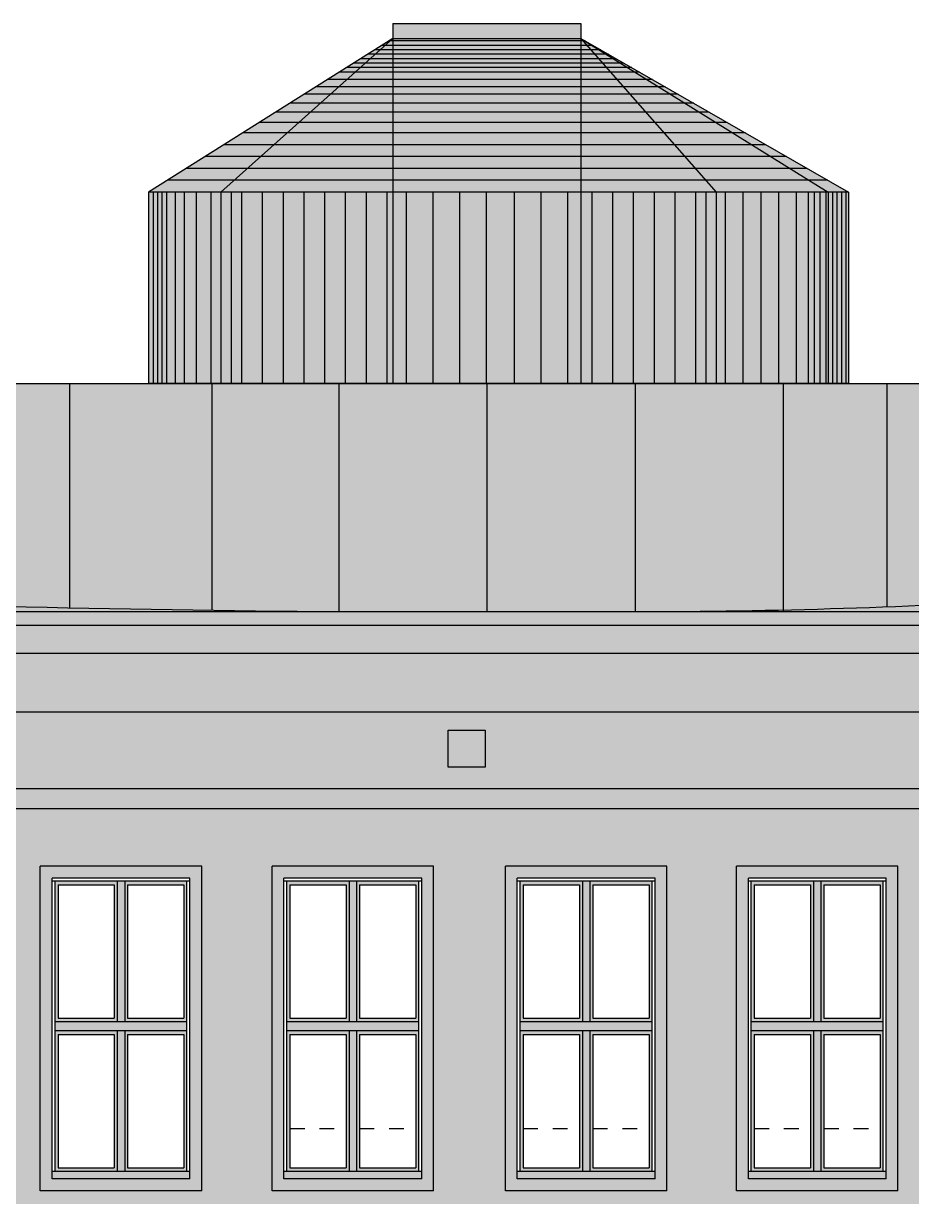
# Model space of a CAD drawing. Header units: metres. Extents: x -123.5 to -48.1, y 232.6 to 267.
# Drawn here: x -104.23 to -98.23, y 259.07 to 266.99 of the extents above; entities that cross this region are included whole.
import ezdxf

# ---------------------------------------------------------------- set-up
doc = ezdxf.new("R2010")
doc.units = ezdxf.units.M
doc.header["$LTSCALE"] = 0.01
doc.linetypes.add('AUSGEZOGEN', pattern=[0])
doc.linetypes.add('GESTRICHELT', pattern=[9, 6, -3])
for name, color, linetype in [('A_ANSICHT', 1, 'Continuous'), ('A_Fensterrahmen', 1, 'Continuous'), ('A_Schraff_Dach', 17, 'Continuous'), ('A_Schraff_Fassade_OG', 41, 'Continuous'), ('A_Schraff_Fensterrahmen', 255, 'Continuous'), ('A_Schraff_Sims', 17, 'Continuous'), ('A_Schraff_Sternwarte', 254, 'Continuous'), ('A_Schraff_Stuck', 23, 'Continuous'), ('FASSADE', 7, 'AUSGEZOGEN')]:
    doc.layers.add(name, color=color, linetype=linetype)

msp = doc.modelspace()

# ---------------------------------------------------------------- hatches: boundary and pattern name
at = {"layer": 'A_Schraff_Dach'}
h = msp.add_hatch(color=256, dxfattribs=at)
h.paths.add_polyline_path([(-83.677, 263.6763), (-96.4438, 263.6763), (-96.4438, 263.2761, -0.108983), (-96.6988, 263.1673, -0.020433), (-97.287, 263.1101, -0.010449), (-99.0988, 263.0307), (-99.0988, 263.0193), (-77.321, 263.0193), (-77.34, 263.0443)])
h.paths.add_polyline_path([(-107.2071, 263.2613), (-107.2071, 263.419), (-110.9641, 263.0443), (-110.9831, 263.0193), (-102.9547, 263.0193), (-102.9547, 263.0287, -0.006606), (-106.5986, 263.128, -0.060058)])
h.paths.add_polyline_path([(-104.4817, 262.7383), (-111.1835, 262.7383), (-111.1469, 262.3403), (-104.4818, 262.3403)])
h.paths.add_polyline_path([(-83.8226, 262.7383), (-104.4817, 262.7383), (-104.4818, 262.3403), (-83.8225, 262.3404)])
h.paths.add_polyline_path([(-77.1309, 262.7383), (-83.8226, 262.7383), (-83.8225, 262.3404), (-77.1572, 262.3404)])
h = msp.add_hatch(color=11, dxfattribs=at)
h.paths.add_polyline_path([(-76.1647, 263.0193), (-112.1396, 263.0193), (-112.1396, 262.9273), (-76.1647, 262.9273)])
h.paths.add_polyline_path([(-76.2347, 262.9273), (-112.0696, 262.9273), (-112.0526, 262.7383), (-76.2516, 262.7383)])
at = {"layer": 'A_Schraff_Fassade_OG'}
h = msp.add_hatch(color=256, dxfattribs=at)
h.dxf.hatch_style = 1
h.paths.add_polyline_path([(-109.9996, 244.0317), (-105.8146, 244.0317), (-105.8146, 258.3731), (-109.9996, 258.3733)])
h.paths.add_polyline_path([(-82.4897, 244.0317), (-78.3046, 244.0317), (-78.3046, 258.3723), (-82.4897, 258.3725)])
h.paths.add_polyline_path([(-77.2042, 261.6883), (-111.1001, 261.6883), (-111.1001, 258.5343), (-77.2042, 258.5343)])
h.paths.add_polyline_path([(-78.2642, 259.1113), (-79.3542, 259.1113), (-79.3542, 261.3013), (-78.2642, 261.3013)], flags=16)
h.paths.add_polyline_path([(-78.3442, 259.1913), (-79.2742, 259.1913), (-79.2742, 261.2213), (-78.3442, 261.2213)], flags=0)
h.paths.add_polyline_path([(-78.3642, 259.2413), (-79.2542, 259.2413), (-79.2542, 261.2013), (-78.3642, 261.2013)], flags=0)
h.paths.add_polyline_path([(-79.6942, 259.1113), (-80.7842, 259.1113), (-80.7842, 261.3013), (-79.6942, 261.3013)], flags=16)
h.paths.add_polyline_path([(-79.7742, 259.1913), (-80.7042, 259.1913), (-80.7042, 261.2213), (-79.7742, 261.2213)], flags=0)
h.paths.add_polyline_path([(-79.7942, 259.2413), (-80.6842, 259.2413), (-80.6842, 261.2013), (-79.7942, 261.2013)], flags=0)
h.paths.add_polyline_path([(-81.1342, 259.1113), (-82.2242, 259.1113), (-82.2242, 261.3013), (-81.1342, 261.3013)], flags=16)
h.paths.add_polyline_path([(-81.2142, 259.1913), (-82.1442, 259.1913), (-82.1442, 261.2213), (-81.2142, 261.2213)], flags=0)
h.paths.add_polyline_path([(-81.2342, 259.2413), (-82.1242, 259.2413), (-82.1242, 261.2013), (-81.2342, 261.2013)], flags=0)
h.paths.add_polyline_path([(-82.6142, 259.1113), (-83.7042, 259.1113), (-83.7042, 261.3013), (-82.6142, 261.3013)], flags=16)
h.paths.add_polyline_path([(-82.6942, 259.1913), (-83.6242, 259.1913), (-83.6242, 261.2213), (-82.6942, 261.2213)], flags=0)
h.paths.add_polyline_path([(-82.7142, 259.2413), (-83.6042, 259.2413), (-83.6042, 261.2013), (-82.7142, 261.2013)], flags=0)
h.paths.add_polyline_path([(-84.2642, 259.1113), (-85.3542, 259.1113), (-85.3542, 261.3013), (-84.2642, 261.3013)], flags=16)
h.paths.add_polyline_path([(-84.3442, 259.1913), (-85.2742, 259.1913), (-85.2742, 261.2213), (-84.3442, 261.2213)], flags=0)
h.paths.add_polyline_path([(-84.3642, 259.2413), (-85.2542, 259.2413), (-85.2542, 261.2013), (-84.3642, 261.2013)], flags=0)
h.paths.add_polyline_path([(-85.8492, 259.1113), (-86.9392, 259.1113), (-86.9392, 261.3013), (-85.8492, 261.3013)], flags=16)
h.paths.add_polyline_path([(-85.9292, 259.1913), (-86.8592, 259.1913), (-86.8592, 261.2213), (-85.9292, 261.2213)], flags=0)
h.paths.add_polyline_path([(-85.9492, 259.2413), (-86.8392, 259.2413), (-86.8392, 261.2013), (-85.9492, 261.2013)], flags=0)
h.paths.add_polyline_path([(-87.4091, 259.1113), (-88.4991, 259.1113), (-88.4991, 261.3013), (-87.4091, 261.3013)], flags=16)
h.paths.add_polyline_path([(-87.4891, 259.1913), (-88.4191, 259.1913), (-88.4191, 261.2213), (-87.4891, 261.2213)], flags=0)
h.paths.add_polyline_path([(-88.3991, 259.2413), (-88.3991, 261.2013), (-87.5091, 261.2013), (-87.5091, 259.2413)], flags=0)
h.paths.add_polyline_path([(-88.9641, 259.1113), (-90.0541, 259.1113), (-90.0541, 261.3013), (-88.9641, 261.3013)], flags=16)
h.paths.add_polyline_path([(-89.0441, 259.1913), (-89.9741, 259.1913), (-89.9741, 261.2213), (-89.0441, 261.2213)], flags=0)
h.paths.add_polyline_path([(-89.9541, 259.2413), (-89.9541, 261.2013), (-89.0641, 261.2013), (-89.0641, 259.2413)], flags=0)
h.paths.add_polyline_path([(-90.5191, 259.1113), (-91.6091, 259.1113), (-91.6091, 261.3013), (-90.5191, 261.3013)], flags=16)
h.paths.add_polyline_path([(-90.5991, 259.1913), (-91.5291, 259.1913), (-91.5291, 261.2213), (-90.5991, 261.2213)], flags=0)
h.paths.add_polyline_path([(-91.5091, 259.2413), (-91.5091, 261.2013), (-90.6191, 261.2013), (-90.6191, 259.2413)], flags=0)
h.paths.add_polyline_path([(-92.0891, 259.1113), (-93.1791, 259.1113), (-93.1791, 261.3013), (-92.0891, 261.3013)], flags=16)
h.paths.add_polyline_path([(-92.1691, 259.1913), (-93.0991, 259.1913), (-93.0991, 261.2213), (-92.1691, 261.2213)], flags=0)
h.paths.add_polyline_path([(-93.0791, 259.2413), (-93.0791, 261.2013), (-92.1891, 261.2013), (-92.1891, 259.2413)], flags=0)
h.paths.add_polyline_path([(-93.6341, 259.1113), (-94.7241, 259.1113), (-94.7241, 261.3013), (-93.6341, 261.3013)], flags=16)
h.paths.add_polyline_path([(-93.7141, 259.1913), (-94.6441, 259.1913), (-94.6441, 261.2213), (-93.7141, 261.2213)], flags=0)
h.paths.add_polyline_path([(-94.6241, 259.2413), (-94.6241, 261.2013), (-93.7341, 261.2013), (-93.7341, 259.2413)], flags=0)
h.paths.add_polyline_path([(-95.1941, 259.1113), (-96.2841, 259.1113), (-96.2841, 261.3013), (-95.1941, 261.3013)], flags=16)
h.paths.add_polyline_path([(-95.2741, 259.1913), (-96.2041, 259.1913), (-96.2041, 261.2213), (-95.2741, 261.2213)], flags=0)
h.paths.add_polyline_path([(-96.1841, 259.2413), (-96.1841, 261.2013), (-95.2941, 261.2013), (-95.2941, 259.2413)], flags=0)
h.paths.add_polyline_path([(-96.7541, 259.1113), (-97.8441, 259.1113), (-97.8441, 261.3013), (-96.7541, 261.3013)], flags=16)
h.paths.add_polyline_path([(-96.8341, 259.1913), (-97.7641, 259.1913), (-97.7641, 261.2213), (-96.8341, 261.2213)], flags=0)
h.paths.add_polyline_path([(-97.7441, 259.2413), (-97.7441, 261.2013), (-96.8541, 261.2013), (-96.8541, 259.2413)], flags=0)
h.paths.add_polyline_path([(-98.3241, 259.1113), (-99.4141, 259.1113), (-99.4141, 261.3013), (-98.3241, 261.3013)], flags=16)
h.paths.add_polyline_path([(-98.4041, 259.1913), (-99.3341, 259.1913), (-99.3341, 261.2213), (-98.4041, 261.2213)], flags=0)
h.paths.add_polyline_path([(-99.3141, 259.2413), (-99.3141, 261.2013), (-98.4241, 261.2013), (-98.4241, 259.2413)], flags=0)
h.paths.add_polyline_path([(-99.884, 259.1113), (-100.974, 259.1113), (-100.974, 261.3013), (-99.884, 261.3013)], flags=16)
h.paths.add_polyline_path([(-99.964, 259.1913), (-100.894, 259.1913), (-100.894, 261.2213), (-99.964, 261.2213)], flags=0)
h.paths.add_polyline_path([(-100.874, 259.2413), (-100.874, 261.2013), (-99.984, 261.2013), (-99.984, 259.2413)], flags=0)
h.paths.add_polyline_path([(-101.459, 259.1113), (-102.549, 259.1113), (-102.549, 261.3013), (-101.459, 261.3013)], flags=16)
h.paths.add_polyline_path([(-101.539, 259.1913), (-102.469, 259.1913), (-102.469, 261.2213), (-101.539, 261.2213)], flags=0)
h.paths.add_polyline_path([(-102.449, 259.2413), (-102.449, 261.2013), (-101.559, 261.2013), (-101.559, 259.2413)], flags=0)
h.paths.add_polyline_path([(-103.024, 259.1113), (-104.114, 259.1113), (-104.114, 261.3013), (-103.024, 261.3013)], flags=16)
h.paths.add_polyline_path([(-103.104, 259.1913), (-104.034, 259.1913), (-104.034, 261.2213), (-103.104, 261.2213)], flags=0)
h.paths.add_polyline_path([(-104.014, 259.2413), (-104.014, 261.2013), (-103.124, 261.2013), (-103.124, 259.2413)], flags=0)
h.paths.add_polyline_path([(-104.6593, 259.1113), (-105.7493, 259.1113), (-105.7493, 261.3013), (-104.6593, 261.3013)], flags=16)
h.paths.add_polyline_path([(-104.7393, 259.1913), (-105.6693, 259.1913), (-105.6693, 261.2213), (-104.7393, 261.2213)], flags=0)
h.paths.add_polyline_path([(-105.6493, 259.2413), (-105.6493, 261.2013), (-104.7593, 261.2013), (-104.7593, 259.2413)], flags=0)
h.paths.add_polyline_path([(-106.0942, 259.1113), (-107.1842, 259.1113), (-107.1842, 261.3013), (-106.0942, 261.3013)], flags=16)
h.paths.add_polyline_path([(-106.1742, 259.1913), (-107.1042, 259.1913), (-107.1042, 261.2213), (-106.1742, 261.2213)], flags=0)
h.paths.add_polyline_path([(-107.0842, 259.2413), (-107.0842, 261.2013), (-106.1942, 261.2013), (-106.1942, 259.2413)], flags=0)
h.paths.add_polyline_path([(-107.5242, 259.1113), (-108.6142, 259.1113), (-108.6142, 261.3013), (-107.5242, 261.3013)], flags=16)
h.paths.add_polyline_path([(-107.6042, 259.1913), (-108.5342, 259.1913), (-108.5342, 261.2213), (-107.6042, 261.2213)], flags=0)
h.paths.add_polyline_path([(-108.5142, 259.2413), (-108.5142, 261.2013), (-107.6242, 261.2013), (-107.6242, 259.2413)], flags=0)
h.paths.add_polyline_path([(-108.9742, 259.1113), (-110.0642, 259.1113), (-110.0642, 261.3013), (-108.9742, 261.3013)], flags=16)
h.paths.add_polyline_path([(-109.0542, 259.1913), (-109.9842, 259.1913), (-109.9842, 261.2213), (-109.0542, 261.2213)], flags=0)
h.paths.add_polyline_path([(-109.9642, 259.2413), (-109.9642, 261.2013), (-109.0742, 261.2013), (-109.0742, 259.2413)], flags=0)
h = msp.add_hatch(color=256, dxfattribs=at)
h.dxf.hatch_style = 1
h.paths.add_polyline_path([(-103.024, 261.3013), (-104.114, 261.3013), (-104.114, 259.1113), (-103.024, 259.1113)])
h.paths.add_polyline_path([(-103.104, 261.2213), (-103.104, 259.1913), (-104.034, 259.1913), (-104.034, 261.2213)], flags=16)
h.paths.add_polyline_path([(-103.124, 261.2013), (-103.124, 259.2413), (-104.014, 259.2413), (-104.014, 261.2013)], flags=0)
h.paths.add_polyline_path([(-103.614, 261.1763), (-103.614, 260.2763), (-103.994, 260.2763), (-103.994, 261.1763)], flags=0)
h.paths.add_polyline_path([(-103.524, 261.1763), (-103.144, 261.1763), (-103.144, 260.2763), (-103.524, 260.2763)], flags=0)
h.paths.add_polyline_path([(-103.614, 260.1663), (-103.614, 259.2663), (-103.994, 259.2663), (-103.994, 260.1663)], flags=0)
h.paths.add_polyline_path([(-103.524, 260.1663), (-103.144, 260.1663), (-103.144, 259.2663), (-103.524, 259.2663)], flags=0)
h = msp.add_hatch(color=256, dxfattribs=at)
h.dxf.hatch_style = 1
h.paths.add_polyline_path([(-101.459, 261.3013), (-102.549, 261.3013), (-102.549, 259.1113), (-101.459, 259.1113)])
h.paths.add_polyline_path([(-101.539, 261.2213), (-101.539, 259.1913), (-102.469, 259.1913), (-102.469, 261.2213)], flags=16)
h.paths.add_polyline_path([(-101.559, 261.2013), (-101.559, 259.2413), (-102.449, 259.2413), (-102.449, 261.2013)], flags=0)
h.paths.add_polyline_path([(-102.049, 261.1763), (-102.049, 260.2763), (-102.429, 260.2763), (-102.429, 261.1763)], flags=0)
h.paths.add_polyline_path([(-101.959, 261.1763), (-101.579, 261.1763), (-101.579, 260.2763), (-101.959, 260.2763)], flags=0)
h.paths.add_polyline_path([(-102.049, 260.1663), (-102.049, 259.2663), (-102.429, 259.2663), (-102.429, 260.1663)], flags=0)
h.paths.add_polyline_path([(-101.959, 260.1663), (-101.579, 260.1663), (-101.579, 259.2663), (-101.959, 259.2663)], flags=0)
h = msp.add_hatch(color=256, dxfattribs=at)
h.dxf.hatch_style = 1
h.paths.add_polyline_path([(-99.884, 261.3013), (-100.974, 261.3013), (-100.974, 259.1113), (-99.884, 259.1113)])
h.paths.add_polyline_path([(-99.964, 261.2213), (-99.964, 259.1913), (-100.894, 259.1913), (-100.894, 261.2213)], flags=16)
h.paths.add_polyline_path([(-99.984, 261.2013), (-99.984, 259.2413), (-100.874, 259.2413), (-100.874, 261.2013)], flags=0)
h.paths.add_polyline_path([(-100.474, 261.1763), (-100.474, 260.2763), (-100.854, 260.2763), (-100.854, 261.1763)], flags=0)
h.paths.add_polyline_path([(-100.384, 261.1763), (-100.004, 261.1763), (-100.004, 260.2763), (-100.384, 260.2763)], flags=0)
h.paths.add_polyline_path([(-100.474, 260.1663), (-100.474, 259.2663), (-100.854, 259.2663), (-100.854, 260.1663)], flags=0)
h.paths.add_polyline_path([(-100.384, 260.1663), (-100.004, 260.1663), (-100.004, 259.2663), (-100.384, 259.2663)], flags=0)
h = msp.add_hatch(color=256, dxfattribs=at)
h.dxf.hatch_style = 1
h.paths.add_polyline_path([(-98.3241, 261.3013), (-99.4141, 261.3013), (-99.4141, 259.1113), (-98.3241, 259.1113)])
h.paths.add_polyline_path([(-98.4041, 261.2213), (-98.4041, 259.1913), (-99.3341, 259.1913), (-99.3341, 261.2213)], flags=16)
h.paths.add_polyline_path([(-98.4241, 261.2013), (-98.4241, 259.2413), (-99.3141, 259.2413), (-99.3141, 261.2013)], flags=0)
h.paths.add_polyline_path([(-98.9141, 261.1763), (-98.9141, 260.2763), (-99.2941, 260.2763), (-99.2941, 261.1763)], flags=0)
h.paths.add_polyline_path([(-98.8241, 261.1763), (-98.4441, 261.1763), (-98.4441, 260.2763), (-98.8241, 260.2763)], flags=0)
h.paths.add_polyline_path([(-98.9141, 260.1663), (-98.9141, 259.2663), (-99.2941, 259.2663), (-99.2941, 260.1663)], flags=0)
h.paths.add_polyline_path([(-98.8241, 260.1663), (-98.4441, 260.1663), (-98.4441, 259.2663), (-98.8241, 259.2663)], flags=0)
h = msp.add_hatch(color=256, dxfattribs=at)
h.dxf.hatch_style = 1
h.paths.add_polyline_path([(-106.1742, 259.2413), (-107.1042, 259.2413), (-107.1042, 259.1913), (-106.1742, 259.1913)])
h.paths.add_polyline_path([(-104.7393, 259.2413), (-105.6693, 259.2413), (-105.6693, 259.1913), (-104.7393, 259.1913)])
h.paths.add_polyline_path([(-103.104, 259.2413), (-104.034, 259.2413), (-104.034, 259.1913), (-103.104, 259.1913)])
h.paths.add_polyline_path([(-101.539, 259.2413), (-102.469, 259.2413), (-102.469, 259.1913), (-101.539, 259.1913)])
h = msp.add_hatch(color=256, dxfattribs=at)
h.dxf.hatch_style = 1
h.paths.add_polyline_path([(-99.964, 259.2413), (-100.894, 259.2413), (-100.894, 259.1913), (-99.964, 259.1913)])
h.paths.add_polyline_path([(-98.4041, 259.2413), (-99.3341, 259.2413), (-99.3341, 259.1913), (-98.4041, 259.1913)])
h.paths.add_polyline_path([(-96.8341, 259.2413), (-97.7641, 259.2413), (-97.7641, 259.1913), (-96.8341, 259.1913)])
h.paths.add_polyline_path([(-95.2741, 259.2413), (-96.2041, 259.2413), (-96.2041, 259.1913), (-95.2741, 259.1913)])
at = {"layer": 'A_Schraff_Fensterrahmen'}
h = msp.add_hatch(color=256, dxfattribs=at)
h.dxf.hatch_style = 1
h.paths.add_polyline_path([(-103.594, 261.2013), (-104.014, 261.2013), (-104.014, 260.2513), (-103.594, 260.2513)])
h.paths.add_polyline_path([(-103.614, 261.1763), (-103.614, 260.2763), (-103.994, 260.2763), (-103.994, 261.1763)], flags=16)
h.paths.add_polyline_path([(-103.124, 261.2013), (-103.544, 261.2013), (-103.544, 260.2513), (-103.124, 260.2513)])
h.paths.add_polyline_path([(-103.144, 261.1763), (-103.144, 260.2763), (-103.524, 260.2763), (-103.524, 261.1763)], flags=16)
h.paths.add_polyline_path([(-103.594, 260.1913), (-104.014, 260.1913), (-104.014, 259.2413), (-103.594, 259.2413)])
h.paths.add_polyline_path([(-103.614, 260.1663), (-103.614, 259.2663), (-103.994, 259.2663), (-103.994, 260.1663)], flags=16)
h.paths.add_polyline_path([(-103.124, 260.1913), (-103.544, 260.1913), (-103.544, 259.2413), (-103.124, 259.2413)])
h.paths.add_polyline_path([(-103.524, 260.1663), (-103.144, 260.1663), (-103.144, 259.2663), (-103.524, 259.2663)], flags=16)
h = msp.add_hatch(color=256, dxfattribs=at)
h.dxf.hatch_style = 1
h.paths.add_polyline_path([(-103.544, 261.2013), (-103.594, 261.2013), (-103.594, 260.2513), (-103.544, 260.2513)])
h.paths.add_polyline_path([(-103.124, 260.2513), (-104.014, 260.2513), (-104.014, 260.1913), (-103.124, 260.1913)])
h.paths.add_polyline_path([(-103.544, 260.1913), (-103.594, 260.1913), (-103.594, 259.2413), (-103.544, 259.2413)])
h = msp.add_hatch(color=256, dxfattribs=at)
h.dxf.hatch_style = 1
h.paths.add_polyline_path([(-102.029, 261.2013), (-102.449, 261.2013), (-102.449, 260.2513), (-102.029, 260.2513)])
h.paths.add_polyline_path([(-102.049, 261.1763), (-102.049, 260.2763), (-102.429, 260.2763), (-102.429, 261.1763)], flags=16)
h.paths.add_polyline_path([(-101.559, 261.2013), (-101.979, 261.2013), (-101.979, 260.2513), (-101.559, 260.2513)])
h.paths.add_polyline_path([(-101.579, 261.1763), (-101.579, 260.2763), (-101.959, 260.2763), (-101.959, 261.1763)], flags=16)
h.paths.add_polyline_path([(-102.029, 260.1913), (-102.449, 260.1913), (-102.449, 259.2413), (-102.029, 259.2413)])
h.paths.add_polyline_path([(-102.049, 260.1663), (-102.049, 259.2663), (-102.429, 259.2663), (-102.429, 260.1663)], flags=16)
h.paths.add_polyline_path([(-101.559, 260.1913), (-101.979, 260.1913), (-101.979, 259.2413), (-101.559, 259.2413)])
h.paths.add_polyline_path([(-101.959, 260.1663), (-101.579, 260.1663), (-101.579, 259.2663), (-101.959, 259.2663)], flags=16)
h = msp.add_hatch(color=256, dxfattribs=at)
h.dxf.hatch_style = 1
h.paths.add_polyline_path([(-101.979, 261.2013), (-102.029, 261.2013), (-102.029, 260.2513), (-101.979, 260.2513)])
h.paths.add_polyline_path([(-101.559, 260.2513), (-102.449, 260.2513), (-102.449, 260.1913), (-101.559, 260.1913)])
h.paths.add_polyline_path([(-101.979, 260.1913), (-102.029, 260.1913), (-102.029, 259.2413), (-101.979, 259.2413)])
h = msp.add_hatch(color=256, dxfattribs=at)
h.dxf.hatch_style = 1
h.paths.add_polyline_path([(-100.454, 261.2013), (-100.874, 261.2013), (-100.874, 260.2513), (-100.454, 260.2513)])
h.paths.add_polyline_path([(-100.474, 261.1763), (-100.474, 260.2763), (-100.854, 260.2763), (-100.854, 261.1763)], flags=16)
h.paths.add_polyline_path([(-99.984, 261.2013), (-100.404, 261.2013), (-100.404, 260.2513), (-99.984, 260.2513)])
h.paths.add_polyline_path([(-100.004, 261.1763), (-100.004, 260.2763), (-100.384, 260.2763), (-100.384, 261.1763)], flags=16)
h.paths.add_polyline_path([(-100.454, 260.1913), (-100.874, 260.1913), (-100.874, 259.2413), (-100.454, 259.2413)])
h.paths.add_polyline_path([(-100.474, 260.1663), (-100.474, 259.2663), (-100.854, 259.2663), (-100.854, 260.1663)], flags=16)
h.paths.add_polyline_path([(-99.984, 260.1913), (-100.404, 260.1913), (-100.404, 259.2413), (-99.984, 259.2413)])
h.paths.add_polyline_path([(-100.384, 260.1663), (-100.004, 260.1663), (-100.004, 259.2663), (-100.384, 259.2663)], flags=16)
h = msp.add_hatch(color=256, dxfattribs=at)
h.dxf.hatch_style = 1
h.paths.add_polyline_path([(-100.404, 261.2013), (-100.454, 261.2013), (-100.454, 260.2513), (-100.404, 260.2513)])
h.paths.add_polyline_path([(-99.984, 260.2513), (-100.874, 260.2513), (-100.874, 260.1913), (-99.984, 260.1913)])
h.paths.add_polyline_path([(-100.404, 260.1913), (-100.454, 260.1913), (-100.454, 259.2413), (-100.404, 259.2413)])
h = msp.add_hatch(color=256, dxfattribs=at)
h.dxf.hatch_style = 1
h.paths.add_polyline_path([(-98.8941, 261.2013), (-99.3141, 261.2013), (-99.3141, 260.2513), (-98.8941, 260.2513)])
h.paths.add_polyline_path([(-98.9141, 261.1763), (-98.9141, 260.2763), (-99.2941, 260.2763), (-99.2941, 261.1763)], flags=16)
h.paths.add_polyline_path([(-98.4241, 261.2013), (-98.8441, 261.2013), (-98.8441, 260.2513), (-98.4241, 260.2513)])
h.paths.add_polyline_path([(-98.4441, 261.1763), (-98.4441, 260.2763), (-98.8241, 260.2763), (-98.8241, 261.1763)], flags=16)
h.paths.add_polyline_path([(-98.8941, 260.1913), (-99.3141, 260.1913), (-99.3141, 259.2413), (-98.8941, 259.2413)])
h.paths.add_polyline_path([(-98.9141, 260.1663), (-98.9141, 259.2663), (-99.2941, 259.2663), (-99.2941, 260.1663)], flags=16)
h.paths.add_polyline_path([(-98.4241, 260.1913), (-98.8441, 260.1913), (-98.8441, 259.2413), (-98.4241, 259.2413)])
h.paths.add_polyline_path([(-98.8241, 260.1663), (-98.4441, 260.1663), (-98.4441, 259.2663), (-98.8241, 259.2663)], flags=16)
h = msp.add_hatch(color=256, dxfattribs=at)
h.dxf.hatch_style = 1
h.paths.add_polyline_path([(-98.8441, 261.2013), (-98.8941, 261.2013), (-98.8941, 260.2513), (-98.8441, 260.2513)])
h.paths.add_polyline_path([(-98.4241, 260.2513), (-99.3141, 260.2513), (-99.3141, 260.1913), (-98.4241, 260.1913)])
h.paths.add_polyline_path([(-98.8441, 260.1913), (-98.8941, 260.1913), (-98.8941, 259.2413), (-98.8441, 259.2413)])
at = {"layer": 'A_Schraff_Sims'}
h = msp.add_hatch(color=251, dxfattribs=at)
h.paths.add_polyline_path([(-107.6468, 262.2186), (-107.8968, 262.2186), (-107.8968, 261.9686), (-107.6468, 261.9686)])
h.paths.add_polyline_path([(-101.1098, 262.2186), (-101.3598, 262.2186), (-101.3598, 261.9686), (-101.1098, 261.9686)])
h.paths.add_polyline_path([(-96.3417, 262.2186), (-96.5917, 262.2186), (-96.5917, 261.9686), (-96.3417, 261.9686)])
h.paths.add_polyline_path([(-91.7124, 262.2186), (-91.9624, 262.2186), (-91.9624, 261.9686), (-91.7124, 261.9686)])
h.paths.add_polyline_path([(-86.9442, 262.2186), (-87.1942, 262.2186), (-87.1942, 261.9686), (-86.9442, 261.9686)])
h.paths.add_polyline_path([(-80.4073, 262.2186), (-80.6573, 262.2186), (-80.6573, 261.9686), (-80.4073, 261.9686)])
h = msp.add_hatch(color=256, dxfattribs=at)
h.paths.add_polyline_path([(-83.8223, 261.8263), (-104.4819, 261.8263), (-104.482, 261.6883), (-83.8223, 261.6883)])
h.paths.add_polyline_path([(-77.0462, 261.8263), (-83.8223, 261.8263), (-83.8223, 261.6883), (-77.0462, 261.6883)])
at = {"layer": 'A_Schraff_Sternwarte'}
h = msp.add_hatch(color=256, dxfattribs=at)
h.dxf.hatch_style = 1
h.paths.add_polyline_path([(-101.0988, 266.8863), (-101.0988, 266.9873), (-101.7328, 266.9873), (-101.7328, 266.8863)])
h.paths.add_polyline_path([(-101.0988, 266.9873), (-101.0988, 266.8863), (-100.4648, 266.8863), (-100.4648, 266.9873)])
h = msp.add_hatch(color=252, dxfattribs=at)
h.dxf.hatch_style = 1
h.paths.add_polyline_path([(-102.8052, 265.9293), (-103.2549, 265.9293), (-103.3821, 265.8493), (-102.8948, 265.8493)])
h.paths.add_polyline_path([(-102.7155, 266.0093), (-103.1276, 266.0093), (-103.2549, 265.9293), (-102.8052, 265.9293)])
h.paths.add_polyline_path([(-102.6259, 266.0893), (-103.0004, 266.0893), (-103.1276, 266.0093), (-102.7155, 266.0093)])
h.paths.add_polyline_path([(-102.5362, 266.1693), (-102.8732, 266.1693), (-103.0004, 266.0893), (-102.6259, 266.0893)])
h.paths.add_polyline_path([(-102.4466, 266.2493), (-102.7459, 266.2493), (-102.8732, 266.1693), (-102.5362, 266.1693)])
h.paths.add_polyline_path([(-102.3682, 266.3193), (-102.6346, 266.3193), (-102.7459, 266.2493), (-102.4466, 266.2493)])
h.paths.add_polyline_path([(-102.2897, 266.3893), (-102.5233, 266.3893), (-102.6346, 266.3193), (-102.3682, 266.3193)])
h.paths.add_polyline_path([(-102.2225, 266.4493), (-102.4278, 266.4493), (-102.5233, 266.3893), (-102.2897, 266.3893)])
h.paths.add_polyline_path([(-102.1553, 266.5093), (-102.3324, 266.5093), (-102.4278, 266.4493), (-102.2225, 266.4493)])
h.paths.add_polyline_path([(-102.0992, 266.5593), (-102.2529, 266.5593), (-102.3324, 266.5093), (-102.1553, 266.5093)])
h.paths.add_polyline_path([(-102.0432, 266.6093), (-102.1734, 266.6093), (-102.2529, 266.5593), (-102.0992, 266.5593)])
h.paths.add_polyline_path([(-101.9872, 266.6593), (-102.0938, 266.6593), (-102.1734, 266.6093), (-102.0432, 266.6093)])
h.paths.add_polyline_path([(-101.9536, 266.6893), (-102.0461, 266.6893), (-102.0938, 266.6593), (-101.9872, 266.6593)])
h.paths.add_polyline_path([(-101.9199, 266.7193), (-101.9984, 266.7193), (-102.0461, 266.6893), (-101.9536, 266.6893)])
h.paths.add_polyline_path([(-101.8863, 266.7493), (-101.9507, 266.7493), (-101.9984, 266.7193), (-101.9199, 266.7193)])
h.paths.add_polyline_path([(-101.8527, 266.7793), (-101.903, 266.7793), (-101.9507, 266.7493), (-101.8863, 266.7493)])
h.paths.add_polyline_path([(-101.8191, 266.8093), (-101.8553, 266.8093), (-101.903, 266.7793), (-101.8527, 266.7793)])
h.paths.add_polyline_path([(-101.7855, 266.8393), (-101.8076, 266.8393), (-101.8553, 266.8093), (-101.8191, 266.8093)])
h.paths.add_polyline_path([(-101.7519, 266.8693), (-101.7598, 266.8693), (-101.8076, 266.8393), (-101.7855, 266.8393)])
h.paths.add_polyline_path([(-101.7328, 266.8863), (-101.7598, 266.8693), (-101.7519, 266.8693)])
h.paths.add_polyline_path([(-102.8948, 265.8493), (-102.9621, 265.8493), (-102.9621, 264.5593), (-102.8948, 264.5593)])
h.paths.add_polyline_path([(-102.9621, 265.8493), (-103.0121, 265.8493), (-103.0121, 264.5593), (-102.9621, 264.5593)])
h.paths.add_polyline_path([(-103.0121, 265.8493), (-103.0621, 265.8493), (-103.0621, 264.5593), (-103.0121, 264.5593)])
h.paths.add_polyline_path([(-103.0621, 265.8493), (-103.1121, 265.8493), (-103.1121, 264.5593), (-103.0621, 264.5593)])
h.paths.add_polyline_path([(-103.1121, 265.8493), (-103.1421, 265.8493), (-103.1421, 264.5593), (-103.1121, 264.5593)])
h.paths.add_polyline_path([(-103.1421, 265.8493), (-103.1721, 265.8493), (-103.1721, 264.5593), (-103.1421, 264.5593)])
h.paths.add_polyline_path([(-103.1721, 265.8493), (-103.2021, 265.8493), (-103.2021, 264.5593), (-103.1721, 264.5593)])
h.paths.add_polyline_path([(-103.2021, 265.8493), (-103.2321, 265.8493), (-103.2321, 264.5593), (-103.2021, 264.5593)])
h.paths.add_polyline_path([(-103.2321, 265.8493), (-103.2621, 265.8493), (-103.2621, 264.5593), (-103.2321, 264.5593)])
h.paths.add_polyline_path([(-103.2621, 265.8493), (-103.2921, 265.8493), (-103.2921, 264.5593), (-103.2621, 264.5593)])
h.paths.add_polyline_path([(-103.2921, 265.8493), (-103.3221, 265.8493), (-103.3221, 264.5593), (-103.2921, 264.5593)])
h.paths.add_polyline_path([(-103.3221, 265.8493), (-103.3521, 265.8493), (-103.3521, 264.5593), (-103.3221, 264.5593)])
h.paths.add_polyline_path([(-103.3521, 265.8493), (-103.3821, 265.8493), (-103.3821, 264.5593), (-103.3521, 264.5593)])
h = msp.add_hatch(color=253, dxfattribs=at)
h.dxf.hatch_style = 1
h.paths.add_polyline_path([(-100.0268, 266.3893), (-100.4648, 266.3893), (-100.4648, 266.3193), (-99.9651, 266.3193)])
h.paths.add_polyline_path([(-99.9651, 266.3193), (-100.4648, 266.3193), (-100.4648, 266.2493), (-99.9034, 266.2493)])
h.paths.add_polyline_path([(-99.9034, 266.2493), (-100.4648, 266.2493), (-100.4648, 266.1693), (-99.8329, 266.1693)])
h.paths.add_polyline_path([(-99.8329, 266.1693), (-100.4648, 266.1693), (-100.4648, 266.0893), (-99.7623, 266.0893)])
h.paths.add_polyline_path([(-99.7623, 266.0893), (-100.4648, 266.0893), (-100.4648, 266.0093), (-99.6918, 266.0093)])
h.paths.add_polyline_path([(-99.6918, 266.0093), (-100.4648, 266.0093), (-100.4648, 265.9293), (-99.6213, 265.9293)])
h.paths.add_polyline_path([(-99.6213, 265.9293), (-100.4648, 265.9293), (-100.4648, 265.8493), (-99.5508, 265.8493)])
h.paths.add_polyline_path([(-101.7328, 266.8863), (-101.7519, 266.8693), (-101.7328, 266.8693)])
h.paths.add_polyline_path([(-101.7328, 266.8693), (-101.7519, 266.8693), (-101.7855, 266.8393), (-101.7328, 266.8393)])
h.paths.add_polyline_path([(-101.7328, 266.8393), (-101.7855, 266.8393), (-101.8191, 266.8093), (-101.7328, 266.8093)])
h.paths.add_polyline_path([(-101.7328, 266.8093), (-101.8191, 266.8093), (-101.8527, 266.7793), (-101.7328, 266.7793)])
h.paths.add_polyline_path([(-101.7328, 266.7793), (-101.8527, 266.7793), (-101.8863, 266.7493), (-101.7328, 266.7493)])
h.paths.add_polyline_path([(-101.7328, 266.7493), (-101.8863, 266.7493), (-101.9199, 266.7193), (-101.7328, 266.7193)])
h.paths.add_polyline_path([(-101.7328, 266.7193), (-101.9199, 266.7193), (-101.9536, 266.6893), (-101.7328, 266.6893)])
h.paths.add_polyline_path([(-101.7328, 266.6893), (-101.9536, 266.6893), (-101.9872, 266.6593), (-101.7328, 266.6593)])
h.paths.add_polyline_path([(-101.7328, 266.6593), (-101.9872, 266.6593), (-102.0432, 266.6093), (-101.7328, 266.6093)])
h.paths.add_polyline_path([(-101.7328, 266.6093), (-102.0432, 266.6093), (-102.0992, 266.5593), (-101.7328, 266.5593)])
h.paths.add_polyline_path([(-101.7328, 266.5593), (-102.0992, 266.5593), (-102.1553, 266.5093), (-101.7328, 266.5093)])
h.paths.add_polyline_path([(-101.7328, 266.5093), (-102.1553, 266.5093), (-102.2225, 266.4493), (-101.7328, 266.4493)])
h.paths.add_polyline_path([(-101.7328, 266.4493), (-102.2225, 266.4493), (-102.2897, 266.3893), (-101.7328, 266.3893)])
h.paths.add_polyline_path([(-101.7328, 266.3893), (-102.2897, 266.3893), (-102.3682, 266.3193), (-101.7328, 266.3193)])
h.paths.add_polyline_path([(-101.7328, 266.3193), (-102.3682, 266.3193), (-102.4466, 266.2493), (-101.7328, 266.2493)])
h.paths.add_polyline_path([(-101.7328, 266.2493), (-102.4466, 266.2493), (-102.5362, 266.1693), (-101.7328, 266.1693)])
h.paths.add_polyline_path([(-101.7328, 266.1693), (-102.5362, 266.1693), (-102.6259, 266.0893), (-101.7328, 266.0893)])
h.paths.add_polyline_path([(-101.7328, 266.0893), (-102.6259, 266.0893), (-102.7155, 266.0093), (-101.7328, 266.0093)])
h.paths.add_polyline_path([(-101.7328, 266.0093), (-102.7155, 266.0093), (-102.8052, 265.9293), (-101.7328, 265.9293)])
h.paths.add_polyline_path([(-101.7328, 265.9293), (-102.8052, 265.9293), (-102.8948, 265.8493), (-101.7328, 265.8493)])
h = msp.add_hatch(color=256, dxfattribs=at)
h.dxf.hatch_style = 1
h.paths.add_polyline_path([(-101.7328, 265.8493), (-101.0988, 265.8493), (-101.0988, 266.8863), (-101.7328, 266.8863)])
h.paths.add_polyline_path([(-101.0988, 265.8493), (-100.4648, 265.8493), (-100.4648, 266.8863), (-101.0988, 266.8863)])
h.paths.add_polyline_path([(-101.7328, 264.5593), (-101.0988, 264.5593), (-101.0988, 265.8493), (-101.7328, 265.8493)])
h.paths.add_polyline_path([(-101.0988, 264.5593), (-100.4648, 264.5593), (-100.4648, 265.8493), (-101.0988, 265.8493)])
h = msp.add_hatch(color=251, dxfattribs=at)
h.dxf.hatch_style = 1
h.paths.add_polyline_path([(-98.7958, 265.8493), (-98.6572, 265.8493), (-100.4648, 266.8863)])
h.paths.add_polyline_path([(-98.7958, 264.5593), (-98.6572, 264.5593), (-98.6572, 265.8493), (-98.7958, 265.8493)])
h = msp.add_hatch(color=252, dxfattribs=at)
h.dxf.hatch_style = 1
h.paths.add_polyline_path([(-98.7958, 265.8493), (-99.5508, 265.8493), (-99.5508, 264.5593), (-98.7958, 264.5593)])
h.paths.add_polyline_path([(-98.9246, 265.9293), (-99.6213, 265.9293), (-99.5508, 265.8493), (-98.7958, 265.8493)])
h.paths.add_polyline_path([(-99.0533, 266.0093), (-99.6918, 266.0093), (-99.6213, 265.9293), (-98.9246, 265.9293)])
h.paths.add_polyline_path([(-99.1821, 266.0893), (-99.7623, 266.0893), (-99.6918, 266.0093), (-99.0533, 266.0093)])
h.paths.add_polyline_path([(-99.3108, 266.1693), (-99.8329, 266.1693), (-99.7623, 266.0893), (-99.1821, 266.0893)])
h.paths.add_polyline_path([(-99.4396, 266.2493), (-99.9034, 266.2493), (-99.8329, 266.1693), (-99.3108, 266.1693)])
h.paths.add_polyline_path([(-99.5523, 266.3193), (-99.9651, 266.3193), (-99.9034, 266.2493), (-99.4396, 266.2493)])
h.paths.add_polyline_path([(-99.6649, 266.3893), (-100.0268, 266.3893), (-99.9651, 266.3193), (-99.5523, 266.3193)])
h.paths.add_polyline_path([(-99.7615, 266.4493), (-100.0796, 266.4493), (-100.0268, 266.3893), (-99.6649, 266.3893)])
h.paths.add_polyline_path([(-99.858, 266.5093), (-100.1325, 266.5093), (-100.0796, 266.4493), (-99.7615, 266.4493)])
h.paths.add_polyline_path([(-99.9385, 266.5593), (-100.1766, 266.5593), (-100.1325, 266.5093), (-99.858, 266.5093)])
h.paths.add_polyline_path([(-100.019, 266.6093), (-100.2207, 266.6093), (-100.1766, 266.5593), (-99.9385, 266.5593)])
h.paths.add_polyline_path([(-100.0995, 266.6593), (-100.2647, 266.6593), (-100.2207, 266.6093), (-100.019, 266.6093)])
h.paths.add_polyline_path([(-100.1477, 266.6893), (-100.2912, 266.6893), (-100.2647, 266.6593), (-100.0995, 266.6593)])
h.paths.add_polyline_path([(-100.196, 266.7193), (-100.3176, 266.7193), (-100.2912, 266.6893), (-100.1477, 266.6893)])
h.paths.add_polyline_path([(-100.2443, 266.7493), (-100.3441, 266.7493), (-100.3176, 266.7193), (-100.196, 266.7193)])
h.paths.add_polyline_path([(-100.2926, 266.7793), (-100.3705, 266.7793), (-100.3441, 266.7493), (-100.2443, 266.7493)])
h.paths.add_polyline_path([(-100.3409, 266.8093), (-100.3969, 266.8093), (-100.3705, 266.7793), (-100.2926, 266.7793)])
h.paths.add_polyline_path([(-100.3892, 266.8393), (-100.4234, 266.8393), (-100.3969, 266.8093), (-100.3409, 266.8093)])
h.paths.add_polyline_path([(-100.4374, 266.8693), (-100.4498, 266.8693), (-100.4234, 266.8393), (-100.3892, 266.8393)])
h.paths.add_polyline_path([(-100.4648, 266.8863), (-100.4498, 266.8693), (-100.4374, 266.8693)])
h = msp.add_hatch(color=253, dxfattribs=at)
h.dxf.hatch_style = 1
h.paths.add_polyline_path([(-100.4648, 266.8863), (-100.4648, 266.8693), (-100.4498, 266.8693)])
h.paths.add_polyline_path([(-100.4498, 266.8693), (-100.4648, 266.8693), (-100.4648, 266.8393), (-100.4234, 266.8393)])
h.paths.add_polyline_path([(-100.4234, 266.8393), (-100.4648, 266.8393), (-100.4648, 266.8093), (-100.3969, 266.8093)])
h.paths.add_polyline_path([(-100.3969, 266.8093), (-100.4648, 266.8093), (-100.4648, 266.7793), (-100.3705, 266.7793)])
h.paths.add_polyline_path([(-100.3705, 266.7793), (-100.4648, 266.7793), (-100.4648, 266.7493), (-100.3441, 266.7493)])
h.paths.add_polyline_path([(-100.3441, 266.7493), (-100.4648, 266.7493), (-100.4648, 266.7193), (-100.3176, 266.7193)])
h.paths.add_polyline_path([(-100.3176, 266.7193), (-100.4648, 266.7193), (-100.4648, 266.6893), (-100.2912, 266.6893)])
h.paths.add_polyline_path([(-100.2912, 266.6893), (-100.4648, 266.6893), (-100.4648, 266.6593), (-100.2647, 266.6593)])
h.paths.add_polyline_path([(-100.2647, 266.6593), (-100.4648, 266.6593), (-100.4648, 266.6093), (-100.2207, 266.6093)])
h.paths.add_polyline_path([(-100.2207, 266.6093), (-100.4648, 266.6093), (-100.4648, 266.5593), (-100.1766, 266.5593)])
h.paths.add_polyline_path([(-100.1766, 266.5593), (-100.4648, 266.5593), (-100.4648, 266.5093), (-100.1325, 266.5093)])
h.paths.add_polyline_path([(-100.1325, 266.5093), (-100.4648, 266.5093), (-100.4648, 266.4493), (-100.0796, 266.4493)])
h.paths.add_polyline_path([(-100.0796, 266.4493), (-100.4648, 266.4493), (-100.4648, 266.3893), (-100.0268, 266.3893)])
h = msp.add_hatch(color=253, dxfattribs=at)
h.dxf.hatch_style = 1
h.paths.add_polyline_path([(-100.4648, 264.5593), (-99.5508, 264.5593), (-99.5508, 265.8493), (-100.4648, 265.8493)])
h.paths.add_polyline_path([(-101.7328, 265.8493), (-102.8948, 265.8493), (-102.8948, 264.5593), (-101.7328, 264.5593)])
h = msp.add_hatch(color=253, dxfattribs=at)
h.paths.add_polyline_path([(-102.0988, 264.5593), (-102.9547, 264.5593), (-102.9547, 263.0287, 0.001551), (-102.0988, 263.0193)])
h.paths.add_polyline_path([(-102.9547, 264.5593), (-103.9165, 264.5593), (-103.9165, 263.0455, 0.001743), (-102.9547, 263.0287)])
h.paths.add_polyline_path([(-103.9165, 264.5593), (-104.5165, 264.5593), (-104.5165, 263.0594, 0.001088), (-103.9165, 263.0455)])
h = msp.add_hatch(color=256, dxfattribs=at)
h.dxf.hatch_style = 1
h.paths.add_polyline_path([(-101.0988, 264.5593), (-102.0988, 264.5593), (-102.0988, 263.0193), (-101.0988, 263.0193)])
h.paths.add_polyline_path([(-100.0988, 264.5593), (-101.0988, 264.5593), (-101.0988, 263.0193), (-100.0988, 263.0193)])
at = {"layer": 'A_Schraff_Sternwarte', "linetype": 'GESTRICHELT'}
h = msp.add_hatch(color=253, dxfattribs=at)
h.paths.add_polyline_path([(-99.0988, 264.5593), (-100.0988, 264.5593), (-100.0988, 263.0193), (-100.085, 263.0193, 0.005682), (-99.0988, 263.0307)])
h.paths.add_polyline_path([(-99.0988, 263.0307, 0.004035), (-98.3988, 263.0524), (-98.3988, 264.5593), (-99.0988, 264.5593)])
h = msp.add_hatch(color=252, dxfattribs=at)
h.paths.add_polyline_path([(-98.3988, 263.0524, 0.00346), (-97.7988, 263.0799), (-97.7988, 264.5593), (-98.3988, 264.5593)])
h.paths.add_polyline_path([(-97.7988, 263.0799, 0.002886), (-97.2988, 263.1093), (-97.2988, 264.5593), (-97.7988, 264.5593)])
at = {"layer": 'A_Schraff_Stuck'}
h = msp.add_hatch(color=256, dxfattribs=at)
h.paths.add_polyline_path([(-77.2042, 262.3404), (-111.1001, 262.3403), (-111.1001, 261.8263), (-77.2042, 261.8263)])
h.paths.add_polyline_path([(-91.7124, 261.9686), (-91.9624, 261.9686), (-91.9624, 262.2186), (-91.7124, 262.2186)], flags=16)
h.paths.add_polyline_path([(-87.1942, 262.2186), (-86.9442, 262.2186), (-86.9442, 261.9686), (-87.1942, 261.9686)], flags=16)
h.paths.add_polyline_path([(-96.3417, 261.9686), (-96.5917, 261.9686), (-96.5917, 262.2186), (-96.3417, 262.2186)], flags=16)
h.paths.add_polyline_path([(-80.6573, 262.2186), (-80.4073, 262.2186), (-80.4073, 261.9686), (-80.6573, 261.9686)], flags=16)
h.paths.add_polyline_path([(-101.1098, 261.9686), (-101.3598, 261.9686), (-101.3598, 262.2186), (-101.1098, 262.2186)], flags=16)
h.paths.add_polyline_path([(-107.6468, 261.9686), (-107.8968, 261.9686), (-107.8968, 262.2186), (-107.6468, 262.2186)], flags=16)

# ---------------------------------------------------------------- linework, layer by layer
at = {"color": 1}
for p, q in [((-103.9165, 264.5593), (-103.9165, 263.0455)), ((-102.9547, 264.5593), (-102.9547, 263.0287)), ((-102.0988, 264.5593), (-102.0988, 263.0193)), ((-101.0988, 264.5593), (-101.0988, 263.0193)), ((-100.0988, 264.5593), (-100.0988, 263.0193)), ((-99.0988, 264.5593), (-99.0988, 263.0193)), ((-98.3988, 264.5593), (-98.3988, 263.0524))]:
    msp.add_line(p, q, dxfattribs=at)
at = {"layer": 'A_ANSICHT', "linetype": 'GESTRICHELT'}
for p, q in [((-102.429, 259.5308), (-102.049, 259.5308)), ((-101.959, 259.5308), (-101.579, 259.5308)), ((-100.854, 259.5308), (-100.474, 259.5308)), ((-100.384, 259.5308), (-100.004, 259.5308)), ((-99.2941, 259.5308), (-98.9141, 259.5308)), ((-98.8241, 259.5308), (-98.4441, 259.5308))]:
    msp.add_line(p, q, dxfattribs=at)
at = {"layer": 'A_Fensterrahmen'}
for p, q in [((-103.104, 261.2013), (-104.034, 261.2013)), ((-104.014, 259.2413), (-104.014, 261.2013)), ((-103.594, 261.2013), (-103.594, 260.2513)), ((-103.544, 261.2013), (-103.544, 260.2513)), ((-103.124, 259.2413), (-103.124, 261.2013)), ((-101.539, 261.2013), (-102.469, 261.2013)), ((-102.449, 259.2413), (-102.449, 261.2013)), ((-102.029, 261.2013), (-102.029, 260.2513)), ((-101.979, 261.2013), (-101.979, 260.2513)), ((-101.559, 259.2413), (-101.559, 261.2013)), ((-99.964, 261.2013), (-100.894, 261.2013)), ((-100.874, 259.2413), (-100.874, 261.2013)), ((-100.454, 261.2013), (-100.454, 260.2513)), ((-100.404, 261.2013), (-100.404, 260.2513)), ((-99.984, 259.2413), (-99.984, 261.2013)), ((-98.4041, 261.2013), (-99.3341, 261.2013)), ((-99.3141, 259.2413), (-99.3141, 261.2013)), ((-98.8941, 261.2013), (-98.8941, 260.2513)), ((-98.8441, 261.2013), (-98.8441, 260.2513)), ((-98.4241, 259.2413), (-98.4241, 261.2013)), ((-103.994, 261.1763), (-103.614, 261.1763)), ((-103.994, 261.1763), (-103.994, 260.2763)), ((-103.614, 261.1763), (-103.614, 260.2763)), ((-103.524, 261.1763), (-103.144, 261.1763)), ((-103.524, 261.1763), (-103.524, 260.2763)), ((-103.144, 261.1763), (-103.144, 260.2763)), ((-102.429, 261.1763), (-102.049, 261.1763)), ((-102.429, 261.1763), (-102.429, 260.2763)), ((-102.049, 261.1763), (-102.049, 260.2763)), ((-101.959, 261.1763), (-101.579, 261.1763)), ((-101.959, 261.1763), (-101.959, 260.2763)), ((-101.579, 261.1763), (-101.579, 260.2763)), ((-100.854, 261.1763), (-100.474, 261.1763)), ((-100.854, 261.1763), (-100.854, 260.2763)), ((-100.474, 261.1763), (-100.474, 260.2763)), ((-100.384, 261.1763), (-100.004, 261.1763)), ((-100.384, 261.1763), (-100.384, 260.2763)), ((-100.004, 261.1763), (-100.004, 260.2763)), ((-99.2941, 261.1763), (-98.9141, 261.1763)), ((-99.2941, 261.1763), (-99.2941, 260.2763)), ((-98.9141, 261.1763), (-98.9141, 260.2763)), ((-98.8241, 261.1763), (-98.4441, 261.1763)), ((-98.8241, 261.1763), (-98.8241, 260.2763)), ((-98.4441, 261.1763), (-98.4441, 260.2763)), ((-103.124, 260.2513), (-104.014, 260.2513)), ((-103.994, 260.2763), (-103.614, 260.2763)), ((-103.524, 260.2763), (-103.144, 260.2763)), ((-101.559, 260.2513), (-102.449, 260.2513)), ((-102.429, 260.2763), (-102.049, 260.2763)), ((-101.959, 260.2763), (-101.579, 260.2763)), ((-99.984, 260.2513), (-100.874, 260.2513)), ((-100.854, 260.2763), (-100.474, 260.2763)), ((-100.384, 260.2763), (-100.004, 260.2763)), ((-98.4241, 260.2513), (-99.3141, 260.2513)), ((-99.2941, 260.2763), (-98.9141, 260.2763)), ((-98.8241, 260.2763), (-98.4441, 260.2763)), ((-103.594, 260.1913), (-104.014, 260.1913)), ((-103.124, 260.1913), (-104.014, 260.1913)), ((-103.994, 260.1663), (-103.994, 259.2663)), ((-103.994, 260.1663), (-103.614, 260.1663)), ((-103.614, 260.1663), (-103.614, 259.2663)), ((-103.594, 260.1913), (-103.594, 259.2413)), ((-103.544, 260.1913), (-103.544, 259.2413)), ((-103.124, 260.1913), (-103.544, 260.1913)), ((-103.524, 260.1663), (-103.524, 259.2663)), ((-103.524, 260.1663), (-103.144, 260.1663)), ((-103.144, 260.1663), (-103.144, 259.2663)), ((-102.029, 260.1913), (-102.449, 260.1913)), ((-101.559, 260.1913), (-102.449, 260.1913)), ((-102.429, 260.1663), (-102.429, 259.2663)), ((-102.429, 260.1663), (-102.049, 260.1663)), ((-102.049, 260.1663), (-102.049, 259.2663)), ((-102.029, 260.1913), (-102.029, 259.2413)), ((-101.979, 260.1913), (-101.979, 259.2413)), ((-101.559, 260.1913), (-101.979, 260.1913)), ((-101.959, 260.1663), (-101.959, 259.2663)), ((-101.959, 260.1663), (-101.579, 260.1663)), ((-101.579, 260.1663), (-101.579, 259.2663)), ((-100.454, 260.1913), (-100.874, 260.1913)), ((-99.984, 260.1913), (-100.874, 260.1913)), ((-100.854, 260.1663), (-100.854, 259.2663)), ((-100.854, 260.1663), (-100.474, 260.1663)), ((-100.474, 260.1663), (-100.474, 259.2663)), ((-100.454, 260.1913), (-100.454, 259.2413)), ((-100.404, 260.1913), (-100.404, 259.2413)), ((-99.984, 260.1913), (-100.404, 260.1913)), ((-100.384, 260.1663), (-100.384, 259.2663)), ((-100.384, 260.1663), (-100.004, 260.1663)), ((-100.004, 260.1663), (-100.004, 259.2663)), ((-98.8941, 260.1913), (-99.3141, 260.1913)), ((-98.4241, 260.1913), (-99.3141, 260.1913)), ((-99.2941, 260.1663), (-99.2941, 259.2663)), ((-99.2941, 260.1663), (-98.9141, 260.1663)), ((-98.9141, 260.1663), (-98.9141, 259.2663)), ((-98.8941, 260.1913), (-98.8941, 259.2413)), ((-98.8441, 260.1913), (-98.8441, 259.2413)), ((-98.4241, 260.1913), (-98.8441, 260.1913)), ((-98.8241, 260.1663), (-98.8241, 259.2663)), ((-98.8241, 260.1663), (-98.4441, 260.1663)), ((-98.4441, 260.1663), (-98.4441, 259.2663)), ((-103.104, 259.2413), (-104.034, 259.2413)), ((-103.994, 259.2663), (-103.614, 259.2663)), ((-103.524, 259.2663), (-103.144, 259.2663)), ((-101.539, 259.2413), (-102.469, 259.2413)), ((-102.429, 259.2663), (-102.049, 259.2663)), ((-101.959, 259.2663), (-101.579, 259.2663)), ((-99.964, 259.2413), (-100.894, 259.2413)), ((-100.854, 259.2663), (-100.474, 259.2663)), ((-100.384, 259.2663), (-100.004, 259.2663)), ((-98.4041, 259.2413), (-99.3341, 259.2413)), ((-99.2941, 259.2663), (-98.9141, 259.2663)), ((-98.8241, 259.2663), (-98.4441, 259.2663))]:
    msp.add_line(p, q, dxfattribs=at)
at = {"layer": 'FASSADE'}
for p, q in [((-101.7328, 266.9873), (-101.7328, 265.8493)), ((-101.7328, 266.9873), (-100.4648, 266.9873)), ((-100.4648, 266.9873), (-100.4648, 265.8493)), ((-101.7328, 266.8863), (-103.3821, 265.8493)), ((-101.7328, 266.8863), (-102.8948, 265.8493)), ((-101.7328, 266.8863), (-100.4648, 266.8863)), ((-100.4648, 266.8863), (-98.7958, 265.8493)), ((-100.4648, 266.8863), (-99.5508, 265.8493)), ((-100.4648, 266.8863), (-98.6572, 265.8493)), ((-103.3821, 265.8493), (-103.3821, 264.5593)), ((-98.6572, 265.8493), (-103.3821, 265.8493)), ((-102.8948, 265.8493), (-102.8948, 264.5593)), ((-101.7328, 265.8493), (-101.7328, 264.5593)), ((-100.4648, 265.8493), (-100.4648, 264.5593)), ((-99.5508, 265.8493), (-99.5508, 264.5593)), ((-98.7958, 265.8493), (-98.7958, 264.5593)), ((-98.6572, 265.8493), (-98.6572, 264.5593)), ((-102.8248, 265.8403), (-102.8248, 264.5593)), ((-107.2071, 264.5593), (-96.4438, 264.5593)), ((-107.2071, 264.5593), (-96.4438, 264.5593)), ((-98.6572, 264.5593), (-103.3821, 264.5593)), ((-112.1396, 263.0193), (-76.1647, 263.0193)), ((-112.1396, 262.9273), (-76.1647, 262.9273)), ((-112.0526, 262.7383), (-76.2516, 262.7383)), ((-77.1572, 262.3404), (-111.1469, 262.3403)), ((-111.2581, 261.8263), (-77.0462, 261.8263)), ((-77.0462, 261.6883), (-111.2581, 261.6883)), ((-103.024, 261.3013), (-104.114, 261.3013)), ((-104.114, 259.1113), (-104.114, 261.3013)), ((-103.024, 259.1113), (-103.024, 261.3013)), ((-101.459, 261.3013), (-102.549, 261.3013)), ((-102.549, 259.1113), (-102.549, 261.3013)), ((-101.459, 259.1113), (-101.459, 261.3013)), ((-99.884, 261.3013), (-100.974, 261.3013)), ((-100.974, 259.1113), (-100.974, 261.3013)), ((-99.884, 259.1113), (-99.884, 261.3013)), ((-98.3241, 261.3013), (-99.4141, 261.3013)), ((-99.4141, 259.1113), (-99.4141, 261.3013)), ((-98.3241, 259.1113), (-98.3241, 261.3013)), ((-103.104, 261.2213), (-104.034, 261.2213)), ((-104.034, 259.1913), (-104.034, 261.2213)), ((-103.104, 259.1913), (-103.104, 261.2213)), ((-101.539, 261.2213), (-102.469, 261.2213)), ((-102.469, 259.1913), (-102.469, 261.2213)), ((-101.539, 259.1913), (-101.539, 261.2213)), ((-99.964, 261.2213), (-100.894, 261.2213)), ((-100.894, 259.1913), (-100.894, 261.2213)), ((-99.964, 259.1913), (-99.964, 261.2213)), ((-98.4041, 261.2213), (-99.3341, 261.2213)), ((-99.3341, 259.1913), (-99.3341, 261.2213)), ((-98.4041, 259.1913), (-98.4041, 261.2213)), ((-103.104, 259.1913), (-104.034, 259.1913)), ((-101.539, 259.1913), (-102.469, 259.1913)), ((-99.964, 259.1913), (-100.894, 259.1913)), ((-98.4041, 259.1913), (-99.3341, 259.1913)), ((-103.024, 259.1113), (-104.114, 259.1113)), ((-101.459, 259.1113), (-102.549, 259.1113)), ((-99.884, 259.1113), (-100.974, 259.1113)), ((-98.3241, 259.1113), (-99.4141, 259.1113))]:
    msp.add_line(p, q, dxfattribs=at)
at = {"layer": 'FASSADE', "color": 1}
for p, q in [((-100.3306, 266.8093), (-101.8553, 266.8093)), ((-100.3829, 266.8393), (-101.8076, 266.8393)), ((-100.4352, 266.8693), (-101.7598, 266.8693)), ((-100.1737, 266.7193), (-101.9984, 266.7193)), ((-100.226, 266.7493), (-101.9507, 266.7493)), ((-100.2783, 266.7793), (-101.903, 266.7793)), ((-100.0691, 266.6593), (-102.0938, 266.6593)), ((-100.1214, 266.6893), (-102.0461, 266.6893)), ((-99.8948, 266.5593), (-102.2529, 266.5593)), ((-99.982, 266.6093), (-102.1734, 266.6093)), ((-99.8076, 266.5093), (-102.3324, 266.5093)), ((-99.7031, 266.4493), (-102.4278, 266.4493)), ((-99.5985, 266.3893), (-102.5233, 266.3893)), ((-99.3544, 266.2493), (-102.7459, 266.2493)), ((-99.4764, 266.3193), (-102.6346, 266.3193)), ((-99.215, 266.1693), (-102.8732, 266.1693)), ((-99.0755, 266.0893), (-103.0004, 266.0893)), ((-98.9361, 266.0093), (-103.1276, 266.0093)), ((-98.7966, 265.9293), (-103.2549, 265.9293)), ((-103.3521, 265.8493), (-103.3521, 264.5593)), ((-103.3221, 265.8493), (-103.3221, 264.5593)), ((-103.2921, 265.8493), (-103.2921, 264.5593)), ((-103.2621, 265.8493), (-103.2621, 264.5593)), ((-103.2021, 265.8493), (-103.2021, 264.5593)), ((-103.1421, 265.8493), (-103.1421, 264.5593)), ((-103.0621, 265.8493), (-103.0621, 264.5593)), ((-102.9621, 265.8493), (-102.9621, 264.5593)), ((-102.8248, 265.8493), (-102.8248, 264.5593)), ((-102.7548, 265.8493), (-102.7548, 264.5593)), ((-102.6148, 265.8493), (-102.6148, 264.5593)), ((-102.4748, 265.8493), (-102.4748, 264.5593)), ((-102.3348, 265.8493), (-102.3348, 264.5593)), ((-102.1948, 265.8493), (-102.1948, 264.5593)), ((-102.0548, 265.8493), (-102.0548, 264.5593)), ((-101.9148, 265.8493), (-101.9148, 264.5593)), ((-101.7748, 265.8493), (-101.7748, 264.5593)), ((-101.6428, 265.8493), (-101.6428, 264.5593)), ((-101.4628, 265.8493), (-101.4628, 264.5593)), ((-101.2828, 265.8493), (-101.2828, 264.5593)), ((-101.1028, 265.8493), (-101.1028, 264.5593)), ((-100.9148, 265.8493), (-100.9148, 264.5593)), ((-100.7348, 265.8493), (-100.7348, 264.5593)), ((-100.5548, 265.8493), (-100.5548, 264.5593)), ((-100.3908, 265.8493), (-100.3908, 264.5593)), ((-100.2508, 265.8493), (-100.2508, 264.5593)), ((-100.1108, 265.8493), (-100.1108, 264.5593)), ((-99.9708, 265.8493), (-99.9708, 264.5593)), ((-99.8308, 265.8493), (-99.8308, 264.5593)), ((-99.6908, 265.8493), (-99.6908, 264.5593)), ((-99.6208, 265.8493), (-99.6208, 264.5593)), ((-99.4908, 265.8493), (-99.4908, 264.5593)), ((-99.3708, 265.8493), (-99.3708, 264.5593)), ((-99.2508, 265.8493), (-99.2508, 264.5593)), ((-99.1308, 265.8493), (-99.1308, 264.5593)), ((-99.0108, 265.8493), (-99.0108, 264.5593)), ((-98.9308, 265.8493), (-98.9308, 264.5593)), ((-98.8908, 265.8493), (-98.8908, 264.5593)), ((-98.8508, 265.8493), (-98.8508, 264.5593)), ((-98.8108, 265.8493), (-98.8108, 264.5593)), ((-98.7658, 265.8493), (-98.7658, 264.5593)), ((-98.7358, 265.8493), (-98.7358, 264.5593)), ((-98.7058, 265.8493), (-98.7058, 264.5593)), ((-98.6758, 265.8493), (-98.6758, 264.5593))]:
    msp.add_line(p, q, dxfattribs=at)
at = {"layer": 'FASSADE'}
msp.add_lwpolyline([(-101.3598, 262.2186), (-101.1098, 262.2186), (-101.1098, 261.9686), (-101.3598, 261.9686)], close=True, dxfattribs=at)
for centre, radius, start, end in [((-101.019, 400.9762), 137.9611, 267.682149, 269.551539), ((-100.0919, 306.4127), 43.3934, 269.99089, 273.7061)]:
    msp.add_arc(centre, radius, start, end, dxfattribs=at)

doc.saveas('drawing.dxf')
